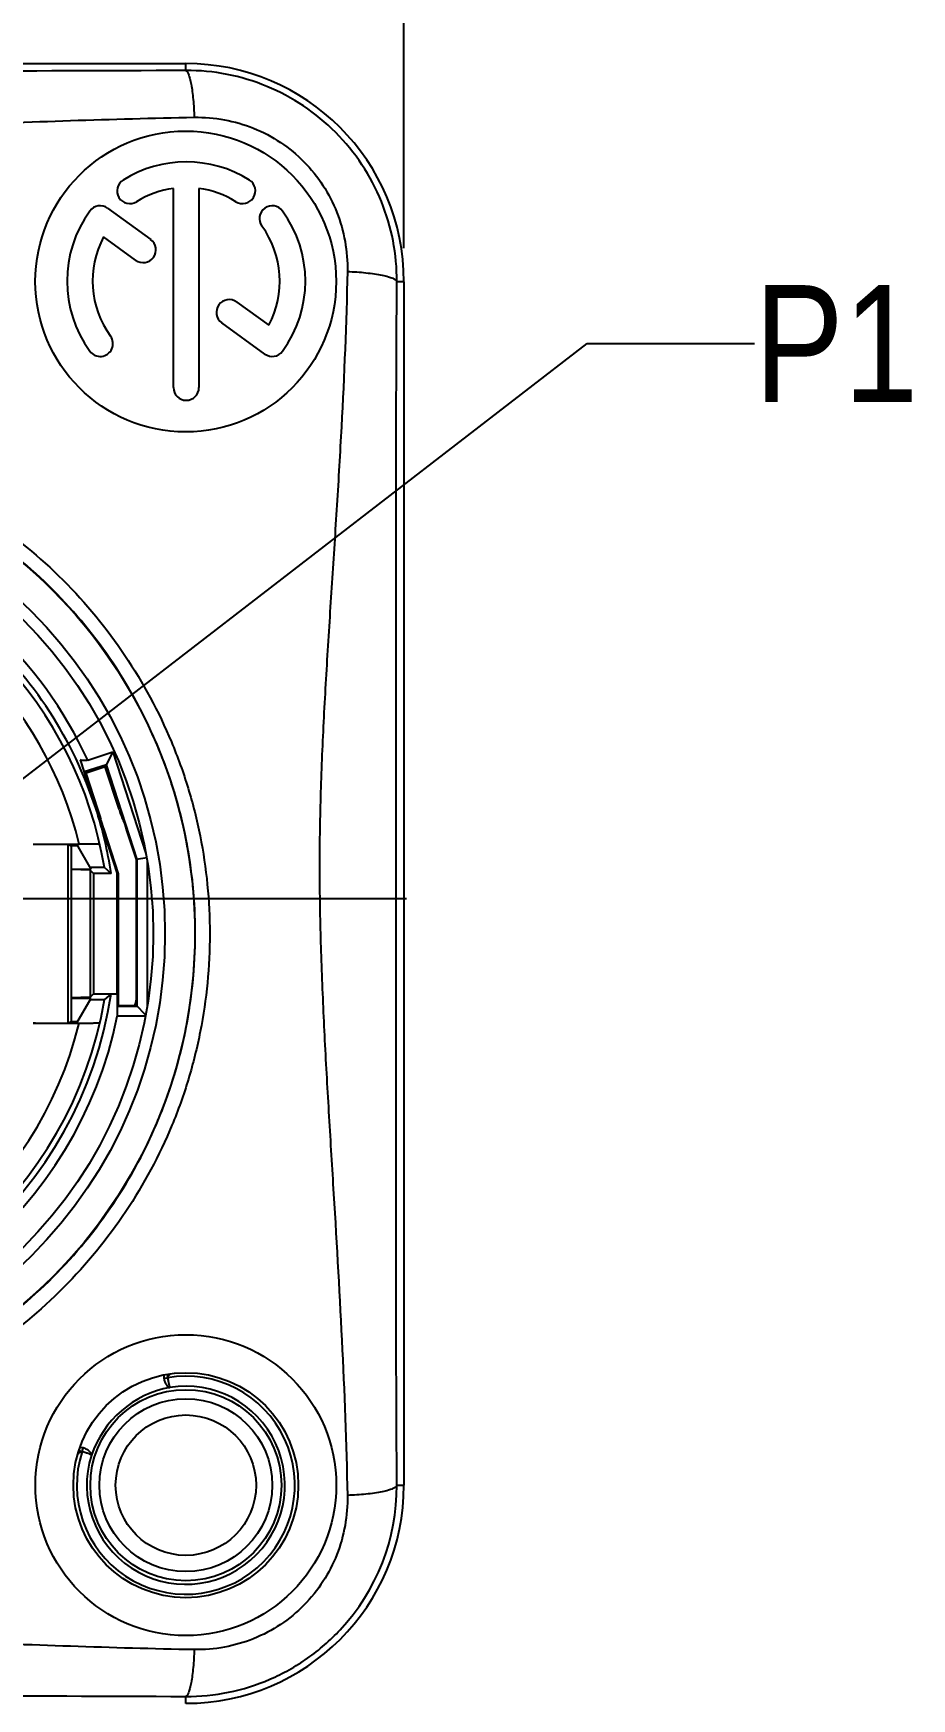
# Model space of a CAD drawing. Header units: millimetres. Extents: x 0 to 420, y 0 to 297.
# Drawn here: x 93.45 to 119.73, y 206.46 to 256.27 of the extents above; entities that cross this region are included whole.
import ezdxf

# ---------------------------------------------------------------- set-up
doc = ezdxf.new("R2010")
doc.units = ezdxf.units.MM
doc.header["$LTSCALE"] = 23.1
doc.layers.get('0').update_dxf_attribs({"linetype": 'CONTINUOUS'})
for name, color, linetype in [('_03_2D_DRAWING_DIMENSION', 7, 'CONTINUOUS'), ('_04_NOTES', 7, 'CONTINUOUS'), ('_24_IMPORT', 7, 'CONTINUOUS'), ('_26_DATUM_AXIS', 7, 'CONTINUOUS')]:
    doc.layers.add(name, color=color, linetype=linetype)
doc.styles.get("Standard").update_dxf_attribs({"font": 'arialn.ttf'})
doc.dimstyles.new('DIMSTYLE_1', dxfattribs={"dimtxt": 3.5, "dimasz": 3.5, "dimexe": 1.5, "dimexo": 1, "dimgap": 0.875, "dimtad": 1, "dimlfac": 0.666667, "dimdsep": 46, "dimtxsty": 'STANDARD', "dimblk": '_FILLED', "dimblk1": '_FILLED', "dimblk2": '_FILLED', "dimcen": 0.09, "dimclrt": 7, "dimazin": 2, "dimtp": 0.2, "dimtm": 0.2, "dimtfac": 1, "dimtofl": 0, "dimtmove": 0, "dimatfit": 3, "dimldrblk": '_FILLED', "dimfxl": 1, "dimtolj": 1, "dimarcsym": 0})
doc.dimstyles.get("Standard").update_dxf_attribs({"dimtxt": 3.5, "dimasz": 3.5, "dimexe": 1.5, "dimexo": 1, "dimtad": 1, "dimdsep": 46, "dimtxsty": 'STANDARD', "dimblk": '_FILLED', "dimblk1": '_FILLED', "dimblk2": '_FILLED', "dimcen": 0.09, "dimclrt": 7, "dimazin": 2, "dimtol": 1, "dimtp": 0.05, "dimtm": 0.05, "dimtfac": 1, "dimtofl": 0, "dimtmove": 0, "dimatfit": 3, "dimldrblk": '_FILLED', "dimfxl": 1, "dimtolj": 1, "dimarcsym": 0})

# ---------------------------------------------------------------- blocks, each defined once
blk = doc.blocks.new('_FILLED')
at = {"color": 0, "linetype": 'BYBLOCK'}
blk.add_solid([(0, 0), (-1, 0.125), (-1, -0.125)], dxfattribs=at)
blk = doc.blocks.new('*D0')
at = {"layer": '_03_2D_DRAWING_DIMENSION', "color": 7}
for p, q in [((62.989, 249.843), (62.989, 266.868)), ((104.539, 249.843), (104.539, 266.868)), ((62.989, 265.368), (83.764, 265.368)), ((104.539, 265.368), (83.764, 265.368))]:
    blk.add_line(p, q, dxfattribs=at)
at = {"layer": '_03_2D_DRAWING_DIMENSION', "color": 7, "xscale": 3.5, "yscale": 3.5, "zscale": 3.5, "rotation": 180}
blk.add_blockref('_FILLED', (62.989, 265.368), dxfattribs=at)
at = {"layer": '_03_2D_DRAWING_DIMENSION', "color": 7, "xscale": 3.5, "yscale": 3.5, "zscale": 3.5}
blk.add_blockref('_FILLED', (104.539, 265.368), dxfattribs=at)
at = {"layer": '_03_2D_DRAWING_DIMENSION', "color": 7, "insert": (83.764, 269.743), "char_height": 3.5, "width": 24.612, "attachment_point": 2, "line_spacing_factor": 0.9}
blk.add_mtext('27,7{\\ftxt.shx;\\W1.000000;\\H3.500000; }[1.091]', dxfattribs=at)

msp = doc.modelspace()

# ---------------------------------------------------------------- linework, layer by layer
at = {"color": 7}
for p, q in [((95.079, 234.531), (95.831, 234.776)), ((95.831, 234.776), (95.605, 234.332)), ((95.831, 234.776), (96.817, 231.741)), ((94.85, 234.541), (95.317, 233.096)), ((95.637, 234.394), (94.971, 234.178)), ((94.971, 234.178), (95.034, 234.146)), ((95.605, 234.332), (95.034, 234.146)), ((95.385, 233.065), (95.034, 234.146)), ((96.016, 233.065), (95.605, 234.332)), ((96.557, 231.563), (95.637, 234.394)), ((95.32, 233.097), (95.959, 231.128)), ((95.471, 232.723), (95.48, 232.765)), ((96.152, 232.723), (96.116, 232.765)), ((95.566, 232.423), (95.985, 231.133)), ((96.533, 231.559), (96.252, 232.423)), ((93.451, 232.018), (94.824, 232.018)), ((94.498, 232.009), (94.581, 231.968)), ((94.581, 231.968), (94.581, 231.269)), ((94.779, 231.968), (94.581, 231.968)), ((95.182, 231.269), (94.752, 232.013)), ((94.581, 231.269), (95.182, 231.269)), ((94.589, 227.42), (94.589, 231.265)), ((95.156, 231.241), (94.589, 231.265)), ((95.579, 231.315), (95.156, 231.315)), ((95.156, 231.241), (95.156, 227.444)), ((95.156, 231.241), (95.255, 231.143)), ((95.78, 231.143), (95.579, 231.315)), ((96.843, 231.608), (96.533, 231.559)), ((96.533, 227.194), (96.533, 231.559)), ((96.557, 227.17), (96.557, 231.563)), ((96.859, 231.483), (96.859, 227.202)), ((95.255, 231.143), (95.255, 227.543)), ((95.78, 231.143), (95.255, 231.143)), ((95.959, 231.128), (95.985, 231.133)), ((95.959, 227.543), (95.959, 231.128)), ((95.985, 231.133), (95.985, 227.194)), ((94.581, 227.416), (94.581, 226.718)), ((94.581, 227.416), (95.182, 227.416)), ((95.156, 227.444), (94.589, 227.42)), ((94.752, 226.672), (95.182, 227.416)), ((95.156, 227.444), (95.255, 227.543)), ((95.156, 227.37), (95.579, 227.37)), ((95.255, 227.543), (95.777, 227.543)), ((95.777, 227.54), (95.579, 227.37)), ((95.959, 227.542), (95.959, 227.543)), ((95.959, 227.542), (95.959, 226.868)), ((95.962, 227.17), (95.985, 227.194)), ((95.962, 227.17), (96.557, 227.17)), ((95.985, 227.194), (96.533, 227.194)), ((96.811, 226.916), (96.533, 227.194)), ((93.451, 226.667), (94.824, 226.667)), ((94.498, 226.676), (94.581, 226.718)), ((94.581, 226.718), (94.779, 226.718)), ((96.8, 226.868), (95.963, 226.868))]:
    msp.add_line(p, q, dxfattribs=at)
at = {"color": 9}
for p, q in [((95.317, 233.096), (95.32, 233.097)), ((94.498, 226.676), (94.498, 232.009))]:
    msp.add_line(p, q, dxfattribs=at)
at = {"color": 7}
for radius, start, end in [(11.978, 9.4768, 77.6984), (12.147, 18, 48.3222), (12.15, 8.5196, 18), (12.147, 188.5338, 351.4662), (11.978, 189.4768, 350.5232)]:
    msp.add_arc((83.764, 229.343), radius, start, end, dxfattribs=at)
at = {"color": 9}
for radius, start, end in [(11.378, 13.5991, 77.8227), (12.447, 24.6354, 47.3996), (12.447, 191.4689, 348.5311), (11.378, 193.5991, 346.4009)]:
    msp.add_arc((83.764, 229.343), radius, start, end, dxfattribs=at)
at = {"color": 7}
for centre, major_axis, ratio, start_param, end_param in [((95.382, 233.065), (-0.097, 0.3), 0.0083, -3.126836, -1.573493), ((95.569, 232.423), (-0.097, 0.3), 0.0083, 0.014756, 1.568099), ((96.019, 233.065), (-0.097, 0.3), 0.0083, 1.568099, 3.121442), ((96.25, 232.423), (-0.097, 0.3), 0.0083, -1.573493, -0.02015), ((93.968, 226.676), (0.53, 0), 0.008727, -2.924391, -2.601194)]:
    msp.add_ellipse(centre, major_axis=major_axis, ratio=ratio, start_param=start_param, end_param=end_param, dxfattribs=at)
for points, knots in [([(95.079, 234.531), (95.04, 234.519), (94.961, 234.509), (94.884, 234.527), (94.85, 234.541)], [0, 0, 0, 0, 0.523184, 1, 1, 1, 1]), ([(95.436, 232.013), (95.428, 232.014), (95.405, 232.014), (95.336, 232.016), (95.212, 232.017), (95.031, 232.018), (94.896, 232.018), (94.824, 232.018)], [0, 0, 0, 0, 0.039945, 0.111659, 0.338308, 0.647734, 1, 1, 1, 1]), ([(95.777, 227.54), (95.777, 227.54), (95.779, 227.54), (95.781, 227.54), (95.785, 227.54), (95.794, 227.541), (95.808, 227.541), (95.829, 227.541), (95.856, 227.542), (95.9, 227.542), (95.934, 227.542), (95.959, 227.542)], [0, 0, 0, 0, 0.005672, 0.019944, 0.042713, 0.073835, 0.160543, 0.278306, 0.424518, 0.596385, 1, 1, 1, 1]), ([(94.824, 226.667), (94.896, 226.667), (95.031, 226.667), (95.212, 226.668), (95.336, 226.669), (95.405, 226.671), (95.428, 226.671), (95.436, 226.672)], [0, 0, 0, 0, 0.352266, 0.661692, 0.888341, 0.960055, 1, 1, 1, 1])]:
    msp.add_open_spline(points, degree=3, knots=knots, dxfattribs=at)
at = {"layer": '_24_IMPORT', "color": 7}
for p, q in [((69.514, 255.368), (98.014, 255.368)), ((97.643, 245.677), (97.643, 251.635)), ((98.407, 251.635), (98.407, 245.677)), ((95.674, 251.04), (96.962, 250.105)), ((96.513, 249.487), (95.555, 250.182)), ((104.539, 248.843), (104.539, 212.843)), ((99.538, 248.233), (100.495, 247.538)), ((100.376, 246.68), (99.088, 247.615))]:
    msp.add_line(p, q, dxfattribs=at)
at = {"layer": '_24_IMPORT', "color": 9}
for p, q in [((98.014, 255.161), (98.014, 255.368)), ((104.539, 248.843), (104.327, 248.843)), ((97.358, 216.04), (97.469, 216.059)), ((97.439, 216.152), (97.488, 216.105)), ((94.863, 213.839), (94.821, 213.896)), ((94.911, 213.85), (94.946, 213.957)), ((104.327, 212.843), (104.539, 212.843)), ((98.014, 206.317), (98.014, 206.524))]:
    msp.add_line(p, q, dxfattribs=at)
at = {"layer": '_24_IMPORT', "color": 7}
for centre, radius in [((98.01, 248.849), 4.5), ((83.764, 229.343), 14.52), ((83.764, 229.343), 13.275), ((98.014, 212.843), 4.5), ((98.014, 212.843), 3.365), ((98.014, 212.843), 2.857), ((98.014, 212.843), 2.585), ((98.014, 212.843), 2.1)]:
    msp.add_circle(centre, radius, dxfattribs=at)
at = {"layer": '_24_IMPORT', "color": 9}
msp.add_circle((83.764, 229.343), 13.626, dxfattribs=at)
at = {"layer": '_24_IMPORT', "color": 7}
for centre, radius, start, end in [((98.014, 248.843), 6.525, 0, 90), ((98.025, 248.86), 3.566, 58, 122), ((96.338, 251.56), 0.382, 122, 302), ((98.025, 248.86), 2.801, 97.8403, 122), ((98.025, 248.86), 2.801, 58, 82.1597), ((99.712, 251.56), 0.382, 238, 58), ((95.45, 250.731), 0.382, 54, 144), ((100.6, 250.731), 0.382, 36, 216), ((98.025, 248.86), 3.566, 144, 216), ((98.025, 248.86), 3.566, 324, 36), ((98.025, 248.86), 2.801, 151.8403, 215.9995), ((96.737, 249.796), 0.382, 234, 54), ((98.025, 248.86), 2.801, 331.8403, 36), ((99.313, 247.924), 0.382, 54, 234), ((95.45, 246.989), 0.382, 216, 36.0034), ((100.6, 246.989), 0.382, 234, 324), ((98.025, 245.677), 0.382, 180, 360), ((83.764, 230.393), 13.125, 345.8847, 346.7362), ((98.014, 212.843), 6.525, 270, 360)]:
    msp.add_arc(centre, radius, start, end, dxfattribs=at)
at = {"layer": '_24_IMPORT', "color": 9}
for centre, radius, start, end in [((98.014, 212.843), 3.262, 162.0093, 99.6208), ((98.014, 212.843), 2.963, 162.3602, 99.27), ((98.1, 212.744), 3.075, 100.5439, 161.0862), ((83.764, 229.343), 19.067, 316.0333, 316.3082), ((83.764, 229.343), 19.067, 305.3291, 305.5969), ((98.037, 212.813), 6.29, 316.9169, 0.2667)]:
    msp.add_arc(centre, radius, start, end, dxfattribs=at)
for points in [[(98.014, 255.161), (93.264, 255.137), (83.764, 255.141), (74.264, 255.137), (69.514, 255.161)], [(69.514, 206.524), (74.264, 206.548), (83.764, 206.544), (93.264, 206.548), (98.014, 206.524)]]:
    msp.add_open_spline(points, degree=3, dxfattribs=at)
for points, knots in [([(104.327, 248.843), (104.329, 249.251), (104.252, 250.073), (103.9, 251.261), (103.317, 252.365), (102.527, 253.336), (101.558, 254.133), (100.453, 254.725), (99.256, 255.083), (98.427, 255.163), (98.014, 255.161)], [0, 0, 0, 0, 0.123641, 0.247753, 0.372828, 0.498619, 0.624243, 0.749933, 0.875184, 1, 1, 1, 1]), ([(98.014, 255.161), (98.031, 255.157), (98.054, 255.132), (98.078, 255.092), (98.108, 255.023), (98.142, 254.908), (98.178, 254.737), (98.209, 254.526), (98.244, 254.197), (98.26, 253.938), (98.267, 253.761)], [0, 0, 0, 0, 0.036248, 0.063859, 0.098671, 0.190702, 0.312522, 0.46211, 0.632142, 1, 1, 1, 1]), ([(83.764, 253.352), (84.931, 253.352), (87.304, 253.395), (90.903, 253.526), (94.569, 253.669), (97.032, 253.739), (98.267, 253.761)], [0, 0, 0, 0, 0.241274, 0.490591, 0.744658, 1, 1, 1, 1]), ([(98.267, 253.761), (98.569, 253.767), (99.176, 253.716), (100.054, 253.463), (100.862, 253.035), (101.569, 252.453), (102.142, 251.74), (102.56, 250.929), (102.806, 250.054), (102.853, 249.449), (102.847, 249.148)], [0, 0, 0, 0, 0.12504, 0.25016, 0.375495, 0.500699, 0.626166, 0.751168, 0.875585, 1, 1, 1, 1]), ([(102.847, 249.148), (102.815, 247.598), (102.718, 245.268), (102.534, 242.164), (102.383, 239.839), (102.233, 237.534), (102.106, 235.263), (102.036, 233.396), (102.012, 231.927), (102.012, 230.477), (102.053, 228.649), (102.149, 226.422), (102.276, 224.15), (102.465, 221.067), (102.696, 217.194), (102.815, 214.087), (102.847, 212.537)], [0, 0, 0, 0, 0.126911, 0.190805, 0.25452, 0.317656, 0.379825, 0.440692, 0.470559, 0.500018, 0.559363, 0.620255, 0.682443, 0.745551, 0.873105, 1, 1, 1, 1]), ([(102.847, 249.148), (103.033, 249.142), (103.305, 249.123), (103.652, 249.082), (103.876, 249.044), (104.059, 249), (104.181, 248.958), (104.254, 248.921), (104.297, 248.891), (104.323, 248.863), (104.327, 248.843)], [0, 0, 0, 0, 0.361502, 0.530553, 0.680122, 0.802579, 0.895862, 0.931575, 0.96034, 1, 1, 1, 1]), ([(104.327, 212.843), (104.308, 215.877), (104.297, 221.877), (104.309, 229.335), (104.306, 235.265), (104.301, 241.265), (104.308, 245.807), (104.327, 248.843)], [0, 0, 0, 0, 0.252892, 0.5, 0.621451, 0.747054, 1, 1, 1, 1]), ([(83.764, 244.293), (84.252, 244.293), (85.231, 244.244), (86.685, 244.029), (88.113, 243.673), (89.498, 243.177), (90.827, 242.546), (92.505, 241.541), (94.407, 239.99), (96.273, 237.711), (97.438, 235.544), (98.105, 233.699), (98.585, 231.794), (98.824, 229.34), (98.587, 226.887), (98.115, 224.984), (97.456, 223.14), (96.292, 220.971), (94.423, 218.685), (92.52, 217.114), (90.834, 216.107), (89.058, 215.272), (86.702, 214.56), (84.742, 214.362), (83.764, 214.36)], [0, 0, 0, 0, 0.03116, 0.062469, 0.093774, 0.125032, 0.156308, 0.18757, 0.249816, 0.312041, 0.37454, 0.405879, 0.437237, 0.499823, 0.562344, 0.593613, 0.624866, 0.687282, 0.749764, 0.812392, 0.843756, 0.875065, 0.937539, 1, 1, 1, 1]), ([(98.295, 229.343), (98.296, 230.294), (98.158, 231.727), (97.693, 233.577), (97.046, 235.37), (95.917, 237.476), (94.105, 239.692), (92.257, 241.201), (90.626, 242.178), (89.334, 242.792), (87.988, 243.275), (86.599, 243.621), (85.185, 243.83), (84.233, 243.877), (83.759, 243.877)], [0, 0, 0, 0, 0.125114, 0.187813, 0.250482, 0.375486, 0.499973, 0.624535, 0.687103, 0.749703, 0.812274, 0.874942, 0.93762, 1, 1, 1, 1]), ([(83.752, 214.81), (84.701, 214.811), (86.604, 215.001), (88.892, 215.691), (90.616, 216.499), (92.255, 217.476), (94.103, 218.999), (95.921, 221.217), (97.053, 223.322), (97.695, 225.113), (98.155, 226.96), (98.295, 228.392), (98.295, 229.343)], [0, 0, 0, 0, 0.12484, 0.249709, 0.312288, 0.374981, 0.500176, 0.625094, 0.749897, 0.812398, 0.874936, 1, 1, 1, 1]), ([(97.355, 216.139), (97.354, 216.131), (97.352, 216.098), (97.354, 216.065), (97.358, 216.04)], [0, 0, 0, 0, 0.23363, 1, 1, 1, 1]), ([(97.359, 216.04), (97.365, 216.003), (97.383, 215.934), (97.419, 215.856), (97.456, 215.809), (97.482, 215.784), (97.508, 215.768), (97.528, 215.766), (97.537, 215.767)], [0, 0, 0, 0, 0.325564, 0.612509, 0.733742, 0.83611, 0.922192, 1, 1, 1, 1]), ([(97.469, 216.059), (97.468, 216.063), (97.468, 216.081), (97.479, 216.096), (97.488, 216.105)], [0, 0, 0, 0, 0.251472, 1, 1, 1, 1]), ([(97.469, 216.059), (97.475, 216.022), (97.485, 215.968), (97.499, 215.9), (97.509, 215.857), (97.517, 215.821), (97.525, 215.793), (97.531, 215.777), (97.534, 215.767), (97.537, 215.766)], [0, 0, 0, 0, 0.37409, 0.543477, 0.692888, 0.817007, 0.911255, 0.972673, 1, 1, 1, 1]), ([(94.946, 213.957), (94.938, 213.96), (94.905, 213.969), (94.871, 213.974), (94.846, 213.974)], [0, 0, 0, 0, 0.263711, 1, 1, 1, 1]), ([(94.863, 213.839), (94.873, 213.846), (94.89, 213.854), (94.907, 213.852), (94.911, 213.85)], [0, 0, 0, 0, 0.748528, 1, 1, 1, 1]), ([(95.191, 213.74), (95.19, 213.743), (95.181, 213.748), (95.166, 213.756), (95.14, 213.768), (95.106, 213.782), (95.064, 213.797), (94.999, 213.821), (94.947, 213.838), (94.911, 213.85)], [0, 0, 0, 0, 0.027767, 0.08892, 0.183221, 0.307318, 0.456662, 0.625991, 1, 1, 1, 1]), ([(95.191, 213.74), (95.193, 213.749), (95.193, 213.769), (95.181, 213.798), (95.16, 213.827), (95.119, 213.87), (95.048, 213.917), (94.982, 213.945), (94.946, 213.956)], [0, 0, 0, 0, 0.077674, 0.163774, 0.26623, 0.387472, 0.674433, 1, 1, 1, 1]), ([(104.327, 212.843), (104.323, 212.823), (104.297, 212.794), (104.254, 212.764), (104.181, 212.727), (104.059, 212.685), (103.876, 212.641), (103.652, 212.603), (103.305, 212.562), (103.033, 212.544), (102.847, 212.537)], [0, 0, 0, 0, 0.03966, 0.068425, 0.104138, 0.197421, 0.319878, 0.469447, 0.638498, 1, 1, 1, 1]), ([(102.847, 212.537), (102.853, 212.236), (102.806, 211.632), (102.56, 210.756), (102.142, 209.945), (101.569, 209.232), (100.862, 208.65), (100.054, 208.223), (99.176, 207.969), (98.569, 207.918), (98.267, 207.924)], [0, 0, 0, 0, 0.124415, 0.248832, 0.373834, 0.499301, 0.624505, 0.74984, 0.87496, 1, 1, 1, 1]), ([(98.267, 207.924), (97.032, 207.946), (94.569, 208.016), (90.903, 208.159), (87.304, 208.291), (84.931, 208.333), (83.764, 208.333)], [0, 0, 0, 0, 0.255342, 0.509409, 0.758726, 1, 1, 1, 1]), ([(98.014, 206.524), (98.443, 206.522), (99.304, 206.608), (100.337, 206.931), (101.111, 207.313), (101.661, 207.659), (102.173, 208.059), (102.484, 208.36), (102.631, 208.517)], [0, 0, 0, 0, 0.248814, 0.498431, 0.623636, 0.749458, 0.874967, 1, 1, 1, 1]), ([(98.267, 207.924), (98.26, 207.747), (98.244, 207.488), (98.209, 207.159), (98.178, 206.948), (98.142, 206.777), (98.108, 206.662), (98.078, 206.593), (98.054, 206.553), (98.031, 206.528), (98.014, 206.524)], [0, 0, 0, 0, 0.367858, 0.53789, 0.687478, 0.809298, 0.901329, 0.936141, 0.963752, 1, 1, 1, 1])]:
    msp.add_open_spline(points, degree=3, knots=knots, dxfattribs=at)
at = {"layer": '_26_DATUM_AXIS', "color": 7}
msp.add_line((83.764, 230.393), (104.614, 230.393), dxfattribs=at)

# ---------------------------------------------------------------- texts
at = {"layer": '_04_NOTES', "color": 7, "insert": (115.022, 248.74), "char_height": 3.5, "width": 5.166, "attachment_point": 1, "line_spacing_factor": 0.9}
msp.add_mtext('P1', dxfattribs=at)

# ---------------------------------------------------------------- dimensions: what is measured, and where the dimension line sits
at = {"layer": '_03_2D_DRAWING_DIMENSION', "color": 7}
dim = msp.add_linear_dim(base=(104.539, 265.368), p1=(62.989, 248.843), p2=(104.539, 248.843), dimstyle='DIMSTYLE_1', dxfattribs=at)
dim.commit()
dim.dimension.update_dxf_attribs({"geometry": '*D0', "text_midpoint": (83.764, 265.368), "dimtype": 160})

# ---------------------------------------------------------------- leaders
at = {"layer": '_04_NOTES', "color": 7}
msp.add_leader([(90.791, 232.165), (110.022, 246.99), (115.022, 246.99)], dimstyle='STANDARD', override={"dimtad": 0, "dimldrblk": 'DOT'}, dxfattribs=at)

doc.saveas('drawing.dxf')
